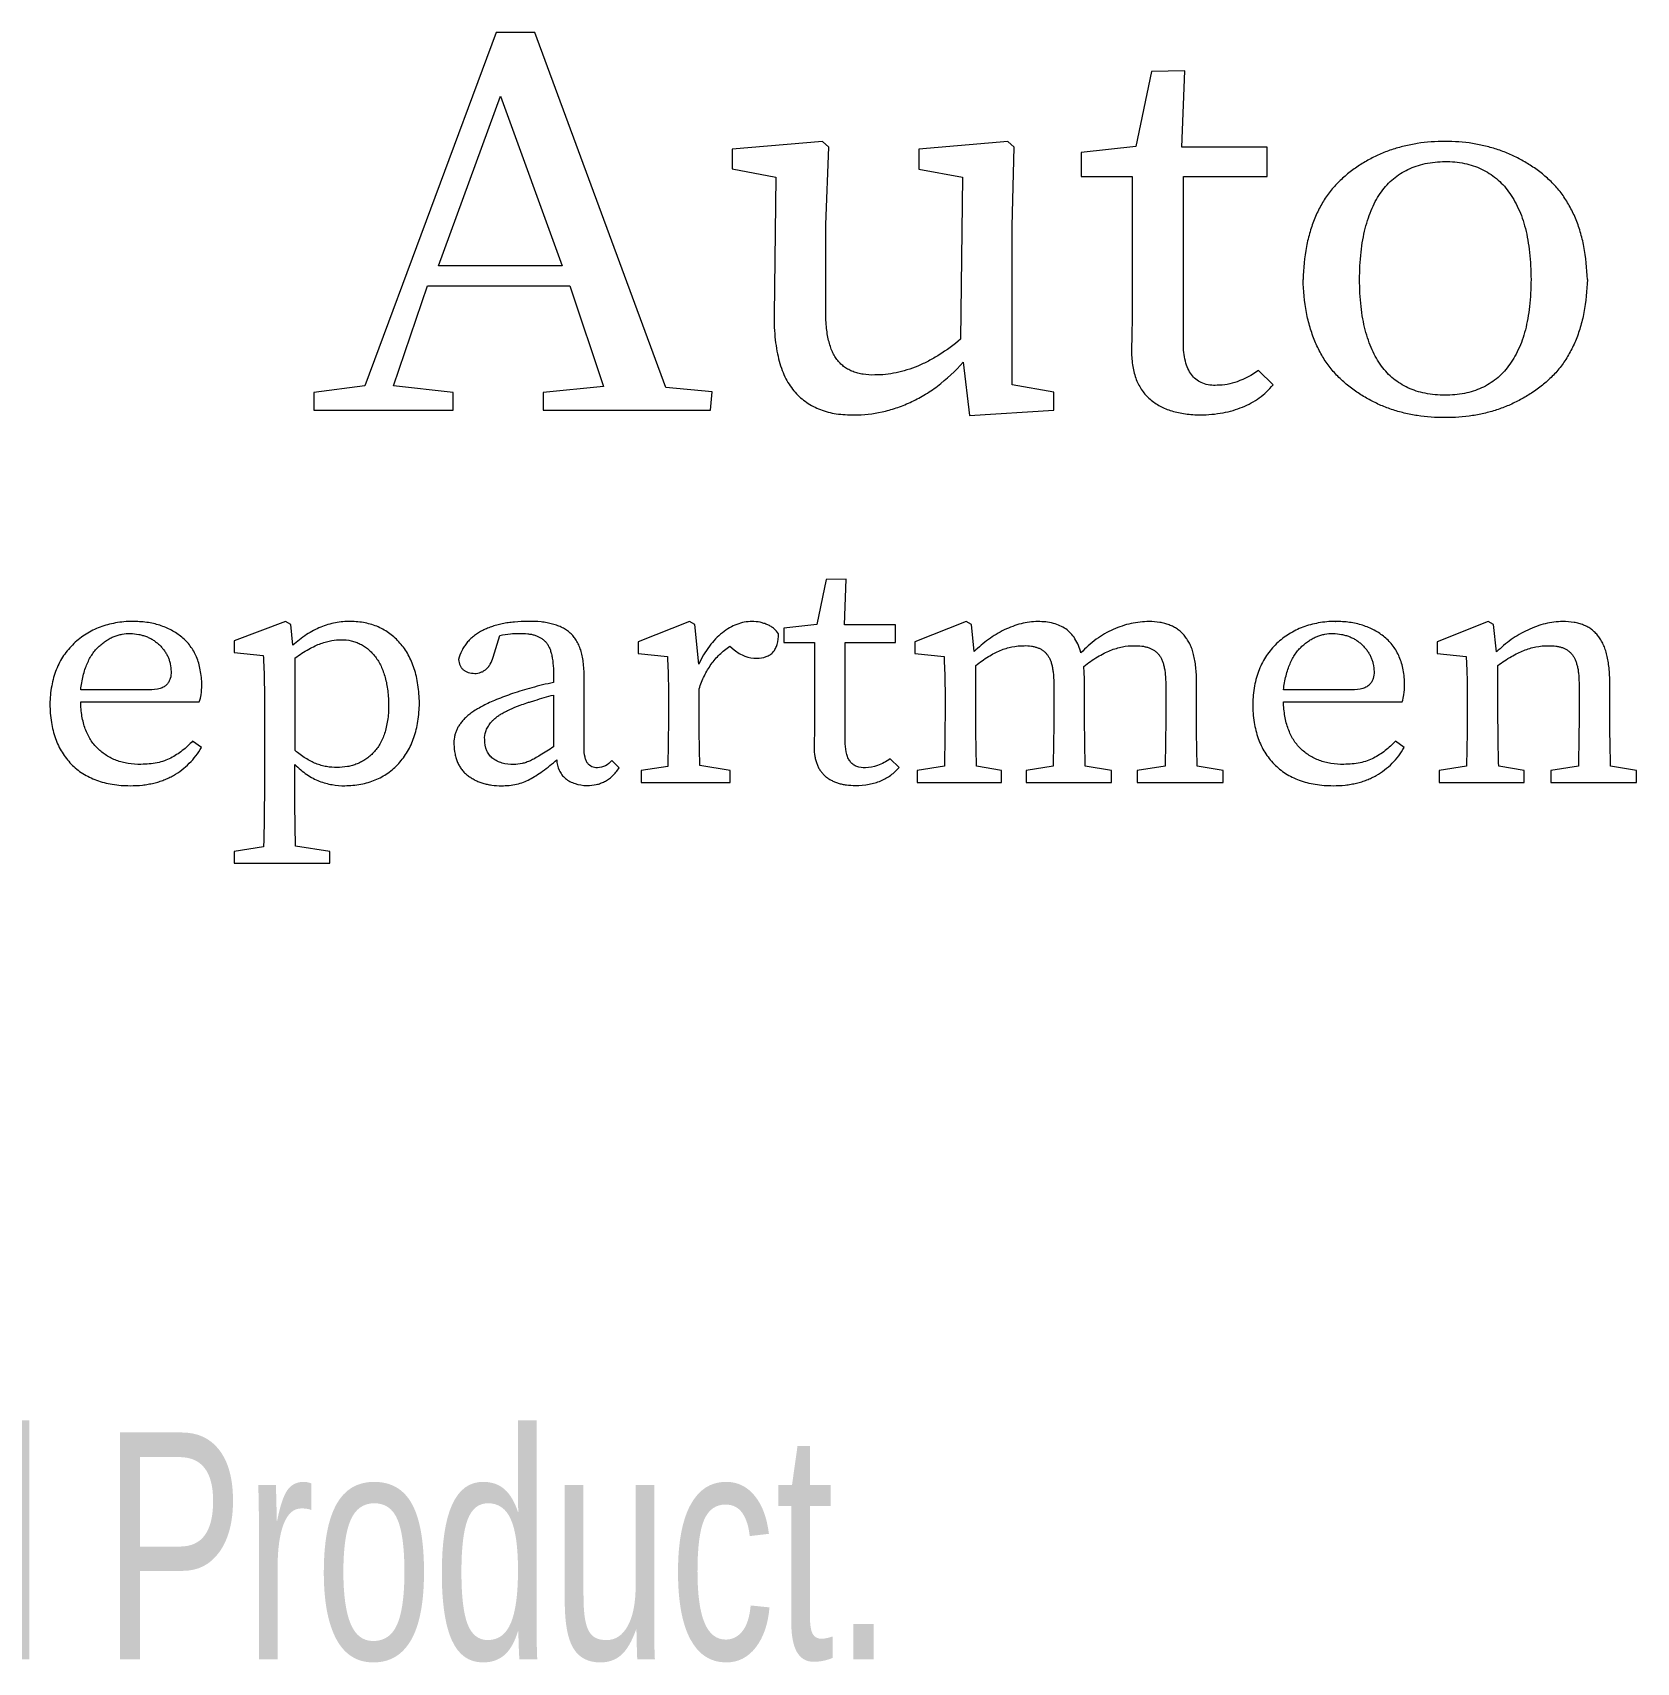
# Model space of a CAD drawing. Header units: inches. Extents: x -4.85 to 4.86, y -2.39 to 1.81.
# Drawn here: x -2.673 to -1.327, y -2.051 to -0.683 of the extents above; entities that cross this region are included whole.
import ezdxf

# ---------------------------------------------------------------- set-up
doc = ezdxf.new("R2010")
doc.units = ezdxf.units.IN
doc.header["$MEASUREMENT"] = 0
doc.styles.add('SLDTEXTSTYLE0', font='TXT', dxfattribs={"width": 0.7})

msp = doc.modelspace()

# ---------------------------------------------------------------- linework, layer by layer
at = {"color": 7, "linetype": 'Continuous', "lineweight": 18}
for p, q in [((-2.2835, -0.6829), (-2.3938, -0.9793)), ((-2.251, -0.6829), (-2.2835, -0.6829)), ((-2.1411, -0.9806), (-2.251, -0.6829)), ((-1.7336, -0.7156), (-1.7467, -0.7785)), ((-1.7055, -0.715), (-1.7336, -0.7156)), ((-1.708, -0.7789), (-1.7055, -0.715)), ((-2.332, -0.8785), (-2.2799, -0.7363)), ((-2.2799, -0.7363), (-2.2283, -0.8785)), ((-2.0096, -0.7742), (-2.0854, -0.7807)), ((-2.0044, -0.7789), (-2.0096, -0.7742)), ((-2.007, -0.8439), (-2.0044, -0.7789)), ((-1.8541, -0.7742), (-1.9288, -0.7808)), ((-1.8489, -0.7789), (-1.8541, -0.7742)), ((-1.8505, -0.8453), (-1.8489, -0.7789)), ((-1.7467, -0.7785), (-1.7926, -0.7836)), ((-1.6366, -0.7789), (-1.708, -0.7789)), ((-1.6366, -0.8037), (-1.6366, -0.7789)), ((-2.0854, -0.7807), (-2.0854, -0.7972)), ((-1.9288, -0.7808), (-1.9288, -0.7975)), ((-1.7926, -0.7836), (-1.7926, -0.8037)), ((-2.0854, -0.7972), (-2.0488, -0.8041)), ((-2.0488, -0.8041), (-2.0503, -0.9197)), ((-1.9288, -0.7975), (-1.8923, -0.8041)), ((-1.8923, -0.8041), (-1.8938, -0.9402)), ((-1.7926, -0.8037), (-1.7497, -0.8037)), ((-1.7497, -0.8037), (-1.7497, -0.9117)), ((-1.7068, -0.9456), (-1.7068, -0.8037)), ((-1.7068, -0.8037), (-1.6366, -0.8037)), ((-2.007, -0.9157), (-2.007, -0.8439)), ((-1.8505, -0.9785), (-1.8505, -0.8453)), ((-2.2283, -0.8785), (-2.332, -0.8785)), ((-2.3698, -0.9793), (-2.3413, -0.8954)), ((-2.3413, -0.8954), (-2.2218, -0.8954)), ((-2.2218, -0.8954), (-2.1934, -0.9798)), ((-1.8915, -0.9596), (-1.8863, -1.0041)), ((-1.6315, -0.9785), (-1.6438, -0.9666)), ((-2.3938, -0.9793), (-2.4367, -0.985)), ((-2.3198, -0.985), (-2.3698, -0.9793)), ((-2.1934, -0.9798), (-2.244, -0.985)), ((-2.1024, -0.9845), (-2.1411, -0.9806)), ((-2.1036, -0.9997), (-2.1024, -0.9845)), ((-1.8154, -0.9847), (-1.8505, -0.9785)), ((-1.8154, -0.9997), (-1.8154, -0.9847)), ((-2.4367, -0.985), (-2.4367, -0.9997)), ((-2.3198, -0.9997), (-2.3198, -0.985)), ((-2.244, -0.985), (-2.244, -0.9997)), ((-2.4367, -0.9997), (-2.3198, -0.9997)), ((-2.244, -0.9997), (-2.1036, -0.9997)), ((-1.8863, -1.0041), (-1.8154, -0.9997)), ((-2.0067, -1.1419), (-2.0145, -1.1796)), ((-1.9898, -1.1415), (-2.0067, -1.1419)), ((-1.9913, -1.1798), (-1.9898, -1.1415)), ((-2.5907, -1.1872), (-2.5907, -1.1871)), ((-2.5888, -1.1771), (-2.5888, -1.177)), ((-2.4605, -1.177), (-2.5035, -1.1934)), ((-2.456, -1.1796), (-2.4605, -1.177)), ((-2.4542, -1.1971), (-2.456, -1.1796)), ((-2.2862, -1.2071), (-2.2804, -1.1888)), ((-2.1214, -1.177), (-2.1644, -1.1942)), ((-2.1168, -1.1796), (-2.1214, -1.177)), ((-2.1135, -1.213), (-2.1168, -1.1796)), ((-2.0145, -1.1796), (-2.0421, -1.1827)), ((-2.0421, -1.1827), (-2.0421, -1.1947)), ((-1.9485, -1.1798), (-1.9913, -1.1798)), ((-1.9485, -1.1947), (-1.9485, -1.1798)), ((-1.8892, -1.1771), (-1.9322, -1.1943)), ((-1.8847, -1.1796), (-1.8892, -1.1771)), ((-1.8823, -1.2024), (-1.8847, -1.1796)), ((-1.7355, -1.1772), (-1.7355, -1.1771)), ((-1.5812, -1.1872), (-1.5811, -1.1871)), ((-1.5793, -1.1771), (-1.5792, -1.177)), ((-1.451, -1.1771), (-1.4939, -1.1943)), ((-1.4464, -1.1796), (-1.451, -1.1771)), ((-1.444, -1.2027), (-1.4464, -1.1796)), ((-1.3883, -1.1772), (-1.3883, -1.1771)), ((-2.5035, -1.1934), (-2.5035, -1.2032)), ((-2.5035, -1.2032), (-2.479, -1.2056)), ((-2.1644, -1.1942), (-2.1644, -1.204)), ((-2.0875, -1.1979), (-2.0838, -1.2009)), ((-2.0421, -1.1947), (-2.0164, -1.1947)), ((-2.0164, -1.1947), (-2.0164, -1.2595)), ((-1.9906, -1.2799), (-1.9906, -1.1947)), ((-1.9906, -1.1947), (-1.9485, -1.1947)), ((-1.9322, -1.1943), (-1.9322, -1.204)), ((-1.4939, -1.1943), (-1.4939, -1.204)), ((-2.4523, -1.2855), (-2.4523, -1.2076)), ((-2.1644, -1.204), (-2.1399, -1.2066)), ((-1.9322, -1.204), (-1.9077, -1.2065)), ((-1.881, -1.2543), (-1.881, -1.214)), ((-1.4939, -1.204), (-1.4695, -1.2065)), ((-1.4428, -1.2543), (-1.4428, -1.214)), ((-2.2355, -1.2212), (-2.2355, -1.2283)), ((-2.2098, -1.2833), (-2.2097, -1.2232)), ((-1.8155, -1.2308), (-1.8155, -1.2542)), ((-1.7898, -1.2543), (-1.7897, -1.2286)), ((-1.7216, -1.2302), (-1.7216, -1.2542)), ((-1.6959, -1.2543), (-1.6958, -1.2258)), ((-1.3747, -1.2308), (-1.3746, -1.2542)), ((-1.3489, -1.2543), (-1.3489, -1.2286)), ((-2.5749, -1.2344), (-2.6323, -1.2344)), ((-2.6323, -1.2446), (-2.5328, -1.2445)), ((-2.4781, -1.2403), (-2.4781, -1.3193)), ((-2.2355, -1.2388), (-2.2355, -1.2823)), ((-2.139, -1.2411), (-2.139, -1.2543)), ((-2.1132, -1.254), (-2.1132, -1.2336)), ((-1.9068, -1.241), (-1.9068, -1.2542)), ((-1.5654, -1.2344), (-1.6228, -1.2344)), ((-1.6228, -1.2446), (-1.5232, -1.2445)), ((-1.4686, -1.241), (-1.4685, -1.2542)), ((-2.3738, -1.2478), (-2.3738, -1.2478)), ((-2.531, -1.2828), (-2.5384, -1.2775)), ((-2.2932, -1.2761), (-2.2932, -1.2761)), ((-1.5214, -1.2828), (-1.5288, -1.2775)), ((-2.4525, -1.319), (-2.4525, -1.2971)), ((-2.1803, -1.2999), (-2.1865, -1.2937)), ((-2.1396, -1.2987), (-2.1619, -1.3022)), ((-2.0872, -1.3022), (-2.1126, -1.2981)), ((-1.9454, -1.2996), (-1.9528, -1.2925)), ((-1.9074, -1.2984), (-1.9303, -1.3022)), ((-1.8594, -1.3022), (-1.8804, -1.2984)), ((-1.8161, -1.2984), (-1.8387, -1.3022)), ((-1.767, -1.3022), (-1.7891, -1.2984)), ((-1.7222, -1.2984), (-1.7456, -1.3022)), ((-1.6735, -1.3022), (-1.6952, -1.2984)), ((-1.4692, -1.2984), (-1.4921, -1.3022)), ((-1.4207, -1.3022), (-1.4421, -1.2984)), ((-1.3753, -1.2984), (-1.3983, -1.3022)), ((-1.3266, -1.3022), (-1.3482, -1.2984)), ((-2.1619, -1.3022), (-2.1619, -1.3123)), ((-2.1619, -1.3123), (-2.0872, -1.3123)), ((-2.0872, -1.3123), (-2.0872, -1.3022)), ((-1.9303, -1.3022), (-1.9303, -1.3123)), ((-1.9303, -1.3123), (-1.8594, -1.3123)), ((-1.8594, -1.3123), (-1.8594, -1.3022)), ((-1.8387, -1.3022), (-1.8387, -1.3123)), ((-1.8387, -1.3123), (-1.767, -1.3123)), ((-1.767, -1.3123), (-1.767, -1.3022)), ((-1.7456, -1.3022), (-1.7456, -1.3123)), ((-1.7456, -1.3123), (-1.6735, -1.3123)), ((-1.6735, -1.3123), (-1.6735, -1.3022)), ((-1.4921, -1.3022), (-1.4921, -1.3123)), ((-1.4921, -1.3123), (-1.4207, -1.3123)), ((-1.4207, -1.3123), (-1.4207, -1.3022)), ((-1.3983, -1.3022), (-1.3983, -1.3123)), ((-1.3983, -1.3123), (-1.3266, -1.3123)), ((-1.3266, -1.3123), (-1.3266, -1.3022)), ((-2.2073, -1.3147), (-2.2073, -1.3147)), ((-2.4788, -1.3661), (-2.5035, -1.3702)), ((-2.4231, -1.3702), (-2.4519, -1.3658)), ((-2.5035, -1.3702), (-2.5035, -1.38)), ((-2.5035, -1.38), (-2.4231, -1.38)), ((-2.4231, -1.38), (-2.4231, -1.3702))]:
    msp.add_line(p, q, dxfattribs=at)
for points, knots in [([(-1.4872, -0.7743), (-1.495, -0.7742), (-1.5065, -0.775), (-1.5214, -0.778), (-1.5321, -0.781), (-1.5423, -0.785), (-1.552, -0.7899), (-1.5614, -0.7956), (-1.5702, -0.8023), (-1.5783, -0.8098), (-1.5856, -0.8184), (-1.5916, -0.828), (-1.5967, -0.8386), (-1.6007, -0.8501), (-1.6049, -0.8673), (-1.606, -0.8809), (-1.6063, -0.8901)], [0, 0, 0, 0, 0.124466, 0.184358, 0.243245, 0.301236, 0.359304, 0.417589, 0.476635, 0.53617, 0.595378, 0.655853, 0.717822, 0.782865, 0.850776, 1, 1, 1, 1]), ([(-1.3677, -0.8901), (-1.3681, -0.8809), (-1.3692, -0.8672), (-1.3735, -0.8501), (-1.3774, -0.8386), (-1.3827, -0.8281), (-1.3887, -0.8184), (-1.3961, -0.8098), (-1.4043, -0.8022), (-1.4132, -0.7956), (-1.4226, -0.7899), (-1.4324, -0.785), (-1.4426, -0.781), (-1.4532, -0.778), (-1.468, -0.775), (-1.4795, -0.7742), (-1.4872, -0.7743)], [0, 0, 0, 0, 0.149148, 0.217087, 0.281955, 0.344187, 0.404805, 0.464197, 0.523946, 0.583522, 0.641757, 0.700099, 0.758041, 0.816877, 0.876362, 1, 1, 1, 1]), ([(-1.559, -0.8901), (-1.5588, -0.8825), (-1.5584, -0.8713), (-1.5563, -0.857), (-1.5543, -0.8474), (-1.5517, -0.8385), (-1.5486, -0.8304), (-1.545, -0.823), (-1.5407, -0.8164), (-1.536, -0.8105), (-1.5306, -0.8054), (-1.5247, -0.8011), (-1.5183, -0.7975), (-1.5113, -0.7947), (-1.501, -0.7919), (-1.4928, -0.7911), (-1.4872, -0.7911)], [0, 0, 0, 0, 0.166045, 0.241841, 0.31253, 0.378944, 0.441504, 0.500714, 0.557164, 0.611539, 0.664261, 0.716536, 0.769213, 0.823119, 0.879028, 1, 1, 1, 1]), ([(-1.4872, -0.7911), (-1.4817, -0.7911), (-1.4737, -0.7918), (-1.4635, -0.7945), (-1.4565, -0.7972), (-1.45, -0.8009), (-1.444, -0.8053), (-1.4385, -0.8104), (-1.4337, -0.8164), (-1.4293, -0.8231), (-1.4255, -0.8305), (-1.4222, -0.8386), (-1.4196, -0.8475), (-1.4176, -0.8572), (-1.4155, -0.8714), (-1.4151, -0.8825), (-1.415, -0.8901)], [0, 0, 0, 0, 0.118697, 0.173901, 0.227524, 0.280766, 0.333627, 0.387297, 0.442568, 0.499854, 0.559831, 0.622633, 0.68906, 0.760093, 0.835262, 1, 1, 1, 1]), ([(-1.4872, -1.006), (-1.495, -1.0061), (-1.5065, -1.0053), (-1.5214, -1.0023), (-1.5321, -0.9993), (-1.5423, -0.9953), (-1.552, -0.9904), (-1.5614, -0.9847), (-1.5702, -0.978), (-1.5783, -0.9705), (-1.5856, -0.9619), (-1.5916, -0.9523), (-1.5967, -0.9417), (-1.6007, -0.9302), (-1.6049, -0.913), (-1.606, -0.8994), (-1.6063, -0.8901)], [0, 0, 0, 0, 0.124466, 0.184358, 0.243245, 0.301236, 0.359304, 0.417589, 0.476635, 0.53617, 0.595378, 0.655853, 0.717822, 0.782865, 0.850776, 1, 1, 1, 1]), ([(-1.4872, -0.9872), (-1.4928, -0.9873), (-1.501, -0.9864), (-1.5113, -0.9839), (-1.5183, -0.9811), (-1.5247, -0.9776), (-1.5306, -0.9735), (-1.5359, -0.9685), (-1.5407, -0.9627), (-1.5449, -0.9562), (-1.5486, -0.949), (-1.5517, -0.941), (-1.5543, -0.9323), (-1.5563, -0.9228), (-1.5584, -0.9087), (-1.5588, -0.8977), (-1.559, -0.8901)], [0, 0, 0, 0, 0.122207, 0.178473, 0.232783, 0.285796, 0.338061, 0.391018, 0.44522, 0.501454, 0.559982, 0.622301, 0.688488, 0.758978, 0.834619, 1, 1, 1, 1]), ([(-1.3677, -0.8901), (-1.3681, -0.8994), (-1.3692, -0.913), (-1.3735, -0.9302), (-1.3774, -0.9417), (-1.3827, -0.9522), (-1.3887, -0.9619), (-1.3961, -0.9705), (-1.4043, -0.9781), (-1.4132, -0.9847), (-1.4226, -0.9904), (-1.4324, -0.9953), (-1.4426, -0.9993), (-1.4532, -1.0023), (-1.468, -1.0053), (-1.4795, -1.0061), (-1.4872, -1.006)], [0, 0, 0, 0, 0.149148, 0.217087, 0.281955, 0.344187, 0.404805, 0.464197, 0.523946, 0.583522, 0.641757, 0.700099, 0.758041, 0.816877, 0.876362, 1, 1, 1, 1]), ([(-1.415, -0.8901), (-1.4151, -0.8977), (-1.4155, -0.9087), (-1.4176, -0.9227), (-1.4196, -0.9322), (-1.4222, -0.9409), (-1.4255, -0.9489), (-1.4293, -0.9562), (-1.4337, -0.9627), (-1.4385, -0.9685), (-1.444, -0.9735), (-1.45, -0.9778), (-1.4565, -0.9813), (-1.4635, -0.9839), (-1.4737, -0.9865), (-1.4817, -0.9872), (-1.4872, -0.9872)], [0, 0, 0, 0, 0.164616, 0.2396508, 0.3100311, 0.3762584, 0.4388498, 0.4986225, 0.555316, 0.6104499, 0.6640518, 0.7169267, 0.7702927, 0.8243407, 0.8800403, 0.9999826, 0.9999826, 0.9999826, 0.9999826]), ([(-1.9658, -0.9702), (-1.9691, -0.9704), (-1.9739, -0.97), (-1.9799, -0.9689), (-1.984, -0.9675), (-1.9877, -0.9658), (-1.9912, -0.9637), (-1.9942, -0.9611), (-1.997, -0.9581), (-1.9994, -0.9546), (-2.0015, -0.9507), (-2.0032, -0.9461), (-2.0046, -0.9411), (-2.0058, -0.9355), (-2.0067, -0.927), (-2.0071, -0.9203), (-2.007, -0.9157)], [0, 0, 0, 0, 0.124329, 0.180534, 0.234965, 0.286178, 0.336809, 0.387499, 0.438042, 0.490568, 0.547168, 0.607908, 0.674937, 0.746167, 0.8242, 1, 1, 1, 1]), ([(-1.7497, -0.9117), (-1.7498, -0.9157), (-1.7498, -0.9214), (-1.7499, -0.9287), (-1.75, -0.9377), (-1.7503, -0.9449), (-1.7503, -0.9506)], [0, 0, 0, 0, 0.308656, 0.443077, 0.56179, 1, 1, 1, 1]), ([(-2.0503, -0.9197), (-2.0504, -0.9267), (-2.0499, -0.937), (-2.0481, -0.95), (-2.0461, -0.9585), (-2.0437, -0.9663), (-2.0406, -0.9733), (-2.037, -0.9794), (-2.0328, -0.9848), (-2.0282, -0.9894), (-2.023, -0.9933), (-2.0174, -0.9967), (-2.0114, -0.9993), (-2.005, -1.0015), (-1.9955, -1.0034), (-1.9882, -1.0037), (-1.9832, -1.0037)], [0, 0, 0, 0, 0.171603, 0.248244, 0.318772, 0.38448, 0.445755, 0.502689, 0.557113, 0.609581, 0.661692, 0.714195, 0.767099, 0.821501, 0.878201, 1, 1, 1, 1]), ([(-1.8938, -0.9402), (-1.8995, -0.945), (-1.9083, -0.9514), (-1.9206, -0.9586), (-1.9296, -0.9628), (-1.9387, -0.9661), (-1.9506, -0.9693), (-1.9598, -0.9703), (-1.9658, -0.9702)], [0, 0, 0, 0, 0.280361, 0.410251, 0.535387, 0.655164, 0.772444, 1, 1, 1, 1]), ([(-1.7503, -0.9506), (-1.7503, -0.9548), (-1.7497, -0.9609), (-1.7481, -0.9688), (-1.7464, -0.974), (-1.7442, -0.9789), (-1.7415, -0.9833), (-1.7384, -0.9872), (-1.7348, -0.9907), (-1.7307, -0.9938), (-1.7264, -0.9964), (-1.7216, -0.9987), (-1.7164, -1.0005), (-1.7109, -1.0019), (-1.7029, -1.0033), (-1.6967, -1.0037), (-1.6924, -1.0037)], [0, 0, 0, 0, 0.14105, 0.205493, 0.266922, 0.326014, 0.382883, 0.439053, 0.494864, 0.551168, 0.608036, 0.666758, 0.727242, 0.790736, 0.856976, 1, 1, 1, 1]), ([(-1.6785, -0.9789), (-1.6825, -0.9791), (-1.6885, -0.9784), (-1.6954, -0.9749), (-1.6994, -0.9711), (-1.7026, -0.9662), (-1.7058, -0.9577), (-1.7066, -0.9506), (-1.7068, -0.9456)], [0, 0, 0, 0, 0.244433, 0.352103, 0.459868, 0.572638, 0.698394, 1, 1, 1, 1]), ([(-1.9832, -1.0037), (-1.9752, -1.0038), (-1.9633, -1.0024), (-1.9477, -0.9981), (-1.9359, -0.9934), (-1.9243, -0.9873), (-1.9087, -0.9768), (-1.8982, -0.9668), (-1.8915, -0.9596)], [0, 0, 0, 0, 0.226, 0.342395, 0.462906, 0.588184, 0.718008, 1, 1, 1, 1]), ([(-1.6438, -0.9666), (-1.6494, -0.9703), (-1.6604, -0.9764), (-1.6727, -0.979), (-1.6785, -0.9789)], [0, 0, 0, 0, 0.542543, 1, 1, 1, 1]), ([(-1.6924, -1.0037), (-1.6861, -1.0037), (-1.6768, -1.0028), (-1.6651, -1.0001), (-1.6571, -0.9973), (-1.6498, -0.9938), (-1.6407, -0.9881), (-1.6349, -0.9826), (-1.6315, -0.9785)], [0, 0, 0, 0, 0.278933, 0.406992, 0.530715, 0.649439, 0.766546, 1, 1, 1, 1]), ([(-2.5888, -1.177), (-2.5936, -1.1771), (-2.6006, -1.1777), (-2.6097, -1.1797), (-2.616, -1.1817), (-2.6221, -1.1844), (-2.6277, -1.1876), (-2.6331, -1.1913), (-2.6381, -1.1956), (-2.6427, -1.2004), (-2.6467, -1.2057), (-2.6501, -1.2114), (-2.6529, -1.2176), (-2.6551, -1.2242), (-2.6573, -1.2338), (-2.6581, -1.2414), (-2.6581, -1.2465)], [0, 0, 0, 0, 0.130565, 0.192022, 0.252335, 0.311858, 0.370885, 0.429954, 0.490085, 0.550334, 0.610105, 0.670059, 0.731204, 0.794561, 0.859957, 1, 1, 1, 1]), ([(-2.6323, -1.2344), (-2.6318, -1.2304), (-2.6308, -1.2247), (-2.6288, -1.2174), (-2.6269, -1.2126), (-2.6249, -1.2083), (-2.6225, -1.2044), (-2.6199, -1.2009), (-2.6169, -1.1979), (-2.6138, -1.1954), (-2.6107, -1.1931), (-2.6075, -1.1912), (-2.6042, -1.1896), (-2.6009, -1.1885), (-2.5965, -1.1874), (-2.593, -1.1872), (-2.5907, -1.1872)], [0, 0, 0, 0, 0.173193, 0.251437, 0.325598, 0.394422, 0.459785, 0.522621, 0.582832, 0.640802, 0.696369, 0.749545, 0.801554, 0.851327, 0.900892, 1, 1, 1, 1]), ([(-2.5907, -1.1871), (-2.5883, -1.1873), (-2.5848, -1.1875), (-2.5803, -1.1887), (-2.5771, -1.1897), (-2.5741, -1.1911), (-2.5713, -1.1926), (-2.5687, -1.1946), (-2.5662, -1.1967), (-2.564, -1.1991), (-2.562, -1.2016), (-2.5603, -1.2042), (-2.5589, -1.2069), (-2.5579, -1.2098), (-2.5567, -1.2138), (-2.5565, -1.2169), (-2.5564, -1.219)], [0, 0, 0, 0, 0.137941, 0.204171, 0.267944, 0.330807, 0.393, 0.455307, 0.518716, 0.581437, 0.642345, 0.701987, 0.760244, 0.818838, 0.878231, 1, 1, 1, 1]), ([(-2.5306, -1.2303), (-2.5307, -1.2261), (-2.5313, -1.2199), (-2.5331, -1.2121), (-2.535, -1.2069), (-2.5373, -1.2021), (-2.5402, -1.1977), (-2.5435, -1.1937), (-2.5474, -1.1902), (-2.5516, -1.1871), (-2.5561, -1.1844), (-2.5609, -1.1821), (-2.5659, -1.1802), (-2.5713, -1.1788), (-2.5789, -1.1774), (-2.5848, -1.1771), (-2.5888, -1.1771)], [0, 0, 0, 0, 0.14159, 0.206425, 0.268575, 0.328454, 0.386879, 0.444623, 0.502839, 0.561328, 0.619944, 0.679214, 0.739219, 0.801177, 0.86481, 1, 1, 1, 1]), ([(-2.4057, -1.1771), (-2.41, -1.1769), (-2.4164, -1.1776), (-2.4248, -1.1796), (-2.4309, -1.1818), (-2.4369, -1.1846), (-2.445, -1.1894), (-2.4506, -1.1938), (-2.4542, -1.1971)], [0, 0, 0, 0, 0.239377, 0.358024, 0.478935, 0.602782, 0.729603, 1, 1, 1, 1]), ([(-2.348, -1.2456), (-2.3481, -1.2404), (-2.3486, -1.233), (-2.3504, -1.2233), (-2.3522, -1.2168), (-2.3545, -1.2107), (-2.3572, -1.205), (-2.3604, -1.1998), (-2.3642, -1.1951), (-2.3683, -1.191), (-2.3727, -1.1873), (-2.3774, -1.1842), (-2.3825, -1.1816), (-2.3879, -1.1796), (-2.3956, -1.1777), (-2.4016, -1.1771), (-2.4057, -1.1771)], [0, 0, 0, 0, 0.152677, 0.223074, 0.290612, 0.354644, 0.416719, 0.477242, 0.536583, 0.594957, 0.651587, 0.707366, 0.763647, 0.820243, 0.877853, 1, 1, 1, 1]), ([(-2.2571, -1.1771), (-2.2608, -1.1771), (-2.2663, -1.1773), (-2.2734, -1.1781), (-2.2784, -1.1789), (-2.2831, -1.1801), (-2.2876, -1.1815), (-2.2918, -1.1831), (-2.2957, -1.185), (-2.2993, -1.1871), (-2.3026, -1.1895), (-2.3056, -1.1921), (-2.3082, -1.195), (-2.3105, -1.1982), (-2.3131, -1.2028), (-2.3145, -1.2065), (-2.3152, -1.2091)], [0, 0, 0, 0, 0.156411, 0.229623, 0.299388, 0.366625, 0.431488, 0.494257, 0.55473, 0.613286, 0.670213, 0.724938, 0.779239, 0.833326, 0.887511, 1, 1, 1, 1]), ([(-2.2804, -1.1888), (-2.2775, -1.1883), (-2.2721, -1.1873), (-2.2666, -1.1871), (-2.2641, -1.1872)], [0, 0, 0, 0, 0.542442, 1, 1, 1, 1]), ([(-2.2641, -1.1872), (-2.2617, -1.1871), (-2.2584, -1.1872), (-2.254, -1.1878), (-2.2512, -1.1886), (-2.2486, -1.1895), (-2.2462, -1.1907), (-2.2441, -1.1922), (-2.2422, -1.1939), (-2.2406, -1.196), (-2.2392, -1.1984), (-2.238, -1.2012), (-2.2371, -1.2045), (-2.2364, -1.2081), (-2.2356, -1.2137), (-2.2355, -1.2182), (-2.2355, -1.2212)], [0, 0, 0, 0, 0.133605, 0.193644, 0.250044, 0.303381, 0.353285, 0.402638, 0.450141, 0.49901, 0.552824, 0.611229, 0.674685, 0.745541, 0.823456, 1, 1, 1, 1]), ([(-2.2097, -1.2232), (-2.2098, -1.2192), (-2.21, -1.2133), (-2.2113, -1.2059), (-2.2125, -1.2011), (-2.2142, -1.1968), (-2.2162, -1.1929), (-2.2186, -1.1896), (-2.2214, -1.1867), (-2.2245, -1.1843), (-2.228, -1.1822), (-2.232, -1.1806), (-2.2363, -1.1792), (-2.2409, -1.1781), (-2.2479, -1.1772), (-2.2533, -1.1769), (-2.2571, -1.1771)], [0, 0, 0, 0, 0.156776, 0.226424, 0.290872, 0.350909, 0.406438, 0.459374, 0.510179, 0.560681, 0.613498, 0.668851, 0.72665, 0.788416, 0.854532, 1, 1, 1, 1]), ([(-2.0689, -1.1771), (-2.0732, -1.1771), (-2.0798, -1.1784), (-2.0879, -1.1824), (-2.0939, -1.1865), (-2.0996, -1.1917), (-2.1068, -1.2002), (-2.1111, -1.2077), (-2.1135, -1.213)], [0, 0, 0, 0, 0.213705, 0.326515, 0.447683, 0.575506, 0.708854, 1, 1, 1, 1]), ([(-2.0466, -1.1874), (-2.0476, -1.1858), (-2.0496, -1.1837), (-2.0528, -1.1813), (-2.0557, -1.1798), (-2.0588, -1.1786), (-2.0632, -1.1774), (-2.0666, -1.1771), (-2.0689, -1.1771)], [0, 0, 0, 0, 0.221959, 0.340492, 0.466629, 0.598279, 0.728923, 1, 1, 1, 1]), ([(-2.0649, -1.208), (-2.0622, -1.208), (-2.0582, -1.2074), (-2.0536, -1.2051), (-2.051, -1.2028), (-2.049, -1.1998), (-2.047, -1.1947), (-2.0467, -1.1904), (-2.0466, -1.1874)], [0, 0, 0, 0, 0.261659, 0.374162, 0.483453, 0.59424, 0.714626, 1, 1, 1, 1]), ([(-1.8289, -1.1772), (-1.8337, -1.1772), (-1.8409, -1.1782), (-1.8502, -1.1811), (-1.8572, -1.1841), (-1.864, -1.1878), (-1.8726, -1.1936), (-1.8786, -1.1986), (-1.8823, -1.2024)], [0, 0, 0, 0, 0.235757, 0.357352, 0.483645, 0.612514, 0.740469, 1, 1, 1, 1]), ([(-1.7928, -1.2035), (-1.7939, -1.1993), (-1.7962, -1.1934), (-1.8011, -1.187), (-1.8054, -1.1832), (-1.8104, -1.1805), (-1.8181, -1.1777), (-1.8246, -1.1772), (-1.8289, -1.1772)], [0, 0, 0, 0, 0.265183, 0.383, 0.495944, 0.610298, 0.729842, 1, 1, 1, 1]), ([(-1.7355, -1.1771), (-1.7406, -1.1772), (-1.7483, -1.178), (-1.7583, -1.1808), (-1.7657, -1.1836), (-1.773, -1.1874), (-1.7825, -1.1935), (-1.7889, -1.1993), (-1.7928, -1.2035)], [0, 0, 0, 0, 0.236183, 0.356055, 0.478477, 0.603983, 0.731973, 1, 1, 1, 1]), ([(-1.6958, -1.2258), (-1.6958, -1.2219), (-1.6962, -1.2161), (-1.6973, -1.2087), (-1.6984, -1.2038), (-1.6998, -1.1994), (-1.7016, -1.1954), (-1.7037, -1.1918), (-1.7061, -1.1886), (-1.7088, -1.1858), (-1.7118, -1.1835), (-1.7151, -1.1815), (-1.7187, -1.1799), (-1.7225, -1.1786), (-1.7281, -1.1775), (-1.7325, -1.1771), (-1.7355, -1.1772)], [0, 0, 0, 0, 0.165769, 0.240353, 0.310101, 0.375194, 0.43611, 0.493295, 0.548303, 0.601633, 0.654503, 0.707701, 0.761248, 0.816837, 0.874779, 1, 1, 1, 1]), ([(-1.5792, -1.177), (-1.584, -1.1771), (-1.5911, -1.1777), (-1.6001, -1.1797), (-1.6065, -1.1817), (-1.6125, -1.1844), (-1.6182, -1.1876), (-1.6236, -1.1913), (-1.6286, -1.1956), (-1.6331, -1.2004), (-1.6371, -1.2057), (-1.6405, -1.2114), (-1.6433, -1.2176), (-1.6456, -1.2242), (-1.6478, -1.2338), (-1.6485, -1.2414), (-1.6486, -1.2465)], [0, 0, 0, 0, 0.130565, 0.192022, 0.252335, 0.311858, 0.370885, 0.429954, 0.490085, 0.550334, 0.610105, 0.670059, 0.731204, 0.794561, 0.859957, 1, 1, 1, 1]), ([(-1.6228, -1.2344), (-1.6223, -1.2304), (-1.6213, -1.2247), (-1.6192, -1.2174), (-1.6174, -1.2126), (-1.6154, -1.2083), (-1.613, -1.2044), (-1.6103, -1.2009), (-1.6074, -1.1979), (-1.6043, -1.1954), (-1.6011, -1.1931), (-1.5979, -1.1912), (-1.5947, -1.1896), (-1.5914, -1.1885), (-1.5869, -1.1874), (-1.5834, -1.1872), (-1.5812, -1.1872)], [0, 0, 0, 0, 0.173193, 0.251437, 0.325598, 0.394422, 0.459785, 0.522621, 0.582832, 0.640802, 0.696369, 0.749545, 0.801554, 0.851327, 0.900892, 1, 1, 1, 1]), ([(-1.5811, -1.1871), (-1.5788, -1.1873), (-1.5752, -1.1875), (-1.5707, -1.1887), (-1.5675, -1.1897), (-1.5646, -1.1911), (-1.5617, -1.1926), (-1.5591, -1.1946), (-1.5566, -1.1967), (-1.5544, -1.1991), (-1.5524, -1.2016), (-1.5508, -1.2042), (-1.5493, -1.2069), (-1.5483, -1.2098), (-1.5472, -1.2138), (-1.5469, -1.2169), (-1.5468, -1.219)], [0, 0, 0, 0, 0.137941, 0.204171, 0.267944, 0.330807, 0.393, 0.455307, 0.518716, 0.581437, 0.642345, 0.701987, 0.760244, 0.818838, 0.878231, 1, 1, 1, 1]), ([(-1.5211, -1.2303), (-1.5211, -1.2261), (-1.5218, -1.2199), (-1.5235, -1.2121), (-1.5255, -1.2069), (-1.5277, -1.2021), (-1.5307, -1.1977), (-1.534, -1.1937), (-1.5378, -1.1902), (-1.542, -1.1871), (-1.5465, -1.1844), (-1.5513, -1.1821), (-1.5564, -1.1802), (-1.5617, -1.1788), (-1.5693, -1.1774), (-1.5753, -1.1771), (-1.5793, -1.1771)], [0, 0, 0, 0, 0.14159, 0.206425, 0.268575, 0.328454, 0.386879, 0.444623, 0.502839, 0.561328, 0.619944, 0.679214, 0.739219, 0.801177, 0.86481, 1, 1, 1, 1]), ([(-1.3883, -1.1771), (-1.3933, -1.1772), (-1.4008, -1.1782), (-1.4105, -1.1811), (-1.4178, -1.1842), (-1.4249, -1.1879), (-1.434, -1.1937), (-1.4401, -1.1989), (-1.444, -1.2027)], [0, 0, 0, 0, 0.236923, 0.359065, 0.485805, 0.614306, 0.742318, 1, 1, 1, 1]), ([(-1.3489, -1.2286), (-1.3489, -1.2244), (-1.3492, -1.2183), (-1.3502, -1.2106), (-1.3512, -1.2054), (-1.3526, -1.2007), (-1.3542, -1.1964), (-1.3562, -1.1926), (-1.3585, -1.1893), (-1.3612, -1.1864), (-1.3641, -1.1838), (-1.3674, -1.1817), (-1.371, -1.18), (-1.3748, -1.1787), (-1.3806, -1.1775), (-1.3852, -1.1772), (-1.3883, -1.1772)], [0, 0, 0, 0, 0.169081, 0.244739, 0.315182, 0.380844, 0.442053, 0.49961, 0.553528, 0.605866, 0.657119, 0.709066, 0.761962, 0.817027, 0.874161, 1, 1, 1, 1]), ([(-2.4523, -1.2076), (-2.4486, -1.205), (-2.4431, -1.2015), (-2.4358, -1.1976), (-2.4308, -1.1956), (-2.4261, -1.1941), (-2.4205, -1.1928), (-2.4164, -1.1923), (-2.4137, -1.1924)], [0, 0, 0, 0, 0.322375, 0.462367, 0.588853, 0.70435, 0.811449, 1, 1, 1, 1]), ([(-2.4137, -1.1924), (-2.4108, -1.1924), (-2.4066, -1.1928), (-2.4013, -1.1944), (-2.3976, -1.196), (-2.394, -1.198), (-2.3908, -1.2005), (-2.3877, -1.2034), (-2.3849, -1.2068), (-2.3823, -1.2105), (-2.3801, -1.2147), (-2.3782, -1.2193), (-2.3766, -1.2242), (-2.3754, -1.2296), (-2.3742, -1.2375), (-2.3738, -1.2436), (-2.3738, -1.2478)], [0, 0, 0, 0, 0.111529, 0.164742, 0.217425, 0.269634, 0.323168, 0.378125, 0.435152, 0.494486, 0.556152, 0.620581, 0.688231, 0.759226, 0.835164, 1, 1, 1, 1]), ([(-2.1132, -1.2336), (-2.112, -1.2299), (-2.1099, -1.2244), (-2.1062, -1.2177), (-2.1031, -1.213), (-2.0998, -1.2087), (-2.0948, -1.2034), (-2.0905, -1.1999), (-2.0875, -1.1979)], [0, 0, 0, 0, 0.263537, 0.390067, 0.514117, 0.635945, 0.756853, 1, 1, 1, 1]), ([(-2.0838, -1.2009), (-2.0811, -1.2032), (-2.0751, -1.2067), (-2.0683, -1.208), (-2.0649, -1.208)], [0, 0, 0, 0, 0.507925, 1, 1, 1, 1]), ([(-1.881, -1.214), (-1.8776, -1.2113), (-1.8725, -1.2077), (-1.8655, -1.2037), (-1.8606, -1.2013), (-1.8556, -1.1996), (-1.849, -1.1979), (-1.8439, -1.1974), (-1.8405, -1.1974)], [0, 0, 0, 0, 0.291019, 0.421039, 0.541955, 0.65749, 0.77132, 1, 1, 1, 1]), ([(-1.8405, -1.1974), (-1.8384, -1.1973), (-1.8354, -1.1976), (-1.8316, -1.1983), (-1.8291, -1.1991), (-1.8267, -1.2001), (-1.8246, -1.2014), (-1.8228, -1.2029), (-1.8212, -1.2047), (-1.8198, -1.2068), (-1.8186, -1.2092), (-1.8176, -1.212), (-1.8168, -1.2151), (-1.8162, -1.2185), (-1.8156, -1.2238), (-1.8155, -1.2279), (-1.8155, -1.2308)], [0, 0, 0, 0, 0.128889, 0.18622, 0.240943, 0.292458, 0.342592, 0.391428, 0.440193, 0.490984, 0.546208, 0.607066, 0.672269, 0.744773, 0.822604, 1, 1, 1, 1]), ([(-1.7904, -1.2148), (-1.7867, -1.2119), (-1.7812, -1.208), (-1.7736, -1.2038), (-1.7683, -1.2013), (-1.7631, -1.1996), (-1.7565, -1.1979), (-1.7514, -1.1974), (-1.7481, -1.1974)], [0, 0, 0, 0, 0.301825, 0.435746, 0.55869, 0.674338, 0.786161, 1, 1, 1, 1]), ([(-1.7481, -1.1974), (-1.746, -1.1974), (-1.7429, -1.1974), (-1.7389, -1.1982), (-1.7363, -1.1989), (-1.7338, -1.1999), (-1.7316, -1.2011), (-1.7297, -1.2025), (-1.7279, -1.2042), (-1.7264, -1.2062), (-1.7251, -1.2086), (-1.724, -1.2113), (-1.7231, -1.2144), (-1.7224, -1.2178), (-1.7217, -1.2231), (-1.7216, -1.2273), (-1.7216, -1.2302)], [0, 0, 0, 0, 0.130141, 0.189066, 0.244888, 0.296527, 0.347654, 0.39682, 0.445398, 0.495558, 0.549659, 0.609444, 0.674133, 0.745064, 0.822673, 1, 1, 1, 1]), ([(-1.4428, -1.214), (-1.4392, -1.2113), (-1.4337, -1.2077), (-1.4263, -1.2037), (-1.4212, -1.2014), (-1.4161, -1.1996), (-1.4092, -1.1979), (-1.404, -1.1974), (-1.4005, -1.1974)], [0, 0, 0, 0, 0.292551, 0.422674, 0.544191, 0.659856, 0.773146, 1, 1, 1, 1]), ([(-1.4005, -1.1974), (-1.3983, -1.1974), (-1.3952, -1.1975), (-1.3913, -1.1982), (-1.3887, -1.199), (-1.3863, -1.2), (-1.3842, -1.2013), (-1.3823, -1.2028), (-1.3806, -1.2046), (-1.3791, -1.2067), (-1.3779, -1.2091), (-1.3769, -1.2119), (-1.376, -1.215), (-1.3754, -1.2184), (-1.3748, -1.2237), (-1.3747, -1.2279), (-1.3747, -1.2308)], [0, 0, 0, 0, 0.129551, 0.187736, 0.24306, 0.295399, 0.345567, 0.394488, 0.443723, 0.494301, 0.549151, 0.608707, 0.674047, 0.745723, 0.823328, 1, 1, 1, 1]), ([(-2.479, -1.2056), (-2.4788, -1.2109), (-2.4784, -1.2175), (-2.4783, -1.2257), (-2.4781, -1.232), (-2.4781, -1.2369), (-2.4781, -1.2403)], [0, 0, 0, 0, 0.455808, 0.573357, 0.703831, 1, 1, 1, 1]), ([(-2.3152, -1.2091), (-2.315, -1.2108), (-2.3144, -1.2133), (-2.3127, -1.2161), (-2.3112, -1.2177), (-2.3092, -1.219), (-2.3061, -1.2203), (-2.3034, -1.2206), (-2.3016, -1.2207)], [0, 0, 0, 0, 0.25923, 0.374522, 0.487947, 0.600286, 0.722845, 1, 1, 1, 1]), ([(-2.3016, -1.2207), (-2.2998, -1.2207), (-2.2972, -1.2202), (-2.294, -1.2187), (-2.292, -1.2172), (-2.2901, -1.2153), (-2.2879, -1.212), (-2.2868, -1.2091), (-2.2862, -1.2071)], [0, 0, 0, 0, 0.242249, 0.355912, 0.470421, 0.587608, 0.714753, 1, 1, 1, 1]), ([(-2.1399, -1.2066), (-2.1396, -1.2118), (-2.1393, -1.2184), (-2.1391, -1.2265), (-2.139, -1.2328), (-2.139, -1.2377), (-2.139, -1.2411)], [0, 0, 0, 0, 0.455651, 0.573744, 0.703642, 1, 1, 1, 1]), ([(-1.9077, -1.2065), (-1.9075, -1.2117), (-1.9071, -1.2183), (-1.907, -1.2264), (-1.9068, -1.2327), (-1.9068, -1.2376), (-1.9068, -1.241)], [0, 0, 0, 0, 0.455308, 0.573476, 0.703455, 1, 1, 1, 1]), ([(-1.4695, -1.2065), (-1.4692, -1.2117), (-1.4688, -1.2183), (-1.4687, -1.2264), (-1.4686, -1.2327), (-1.4686, -1.2376), (-1.4686, -1.241)], [0, 0, 0, 0, 0.455308, 0.573476, 0.703455, 1, 1, 1, 1]), ([(-2.5564, -1.219), (-2.5563, -1.2211), (-2.5566, -1.2241), (-2.5582, -1.2277), (-2.5599, -1.2301), (-2.5624, -1.2321), (-2.5675, -1.234), (-2.5718, -1.2344), (-2.5749, -1.2344)], [0, 0, 0, 0, 0.219728, 0.320826, 0.424653, 0.535269, 0.662172, 1, 1, 1, 1]), ([(-2.5328, -1.2445), (-2.532, -1.2426), (-2.5309, -1.2379), (-2.5307, -1.2331), (-2.5306, -1.2303)], [0, 0, 0, 0, 0.423258, 1, 1, 1, 1]), ([(-2.2355, -1.2283), (-2.2416, -1.2296), (-2.2531, -1.2324), (-2.2645, -1.2358), (-2.2699, -1.2376)], [0, 0, 0, 0, 0.52674, 1, 1, 1, 1]), ([(-1.5468, -1.219), (-1.5467, -1.2211), (-1.547, -1.2241), (-1.5486, -1.2277), (-1.5504, -1.2301), (-1.5529, -1.2321), (-1.5579, -1.234), (-1.5623, -1.2344), (-1.5654, -1.2344)], [0, 0, 0, 0, 0.219728, 0.320826, 0.424653, 0.535269, 0.662172, 1, 1, 1, 1]), ([(-1.5232, -1.2445), (-1.5224, -1.2426), (-1.5214, -1.2379), (-1.5212, -1.2331), (-1.5211, -1.2303)], [0, 0, 0, 0, 0.423258, 1, 1, 1, 1]), ([(-2.5817, -1.297), (-2.5853, -1.2971), (-2.5906, -1.2966), (-2.5975, -1.2952), (-2.6022, -1.2938), (-2.6066, -1.2919), (-2.6107, -1.2896), (-2.6145, -1.2868), (-2.6181, -1.2837), (-2.6213, -1.2802), (-2.6241, -1.2763), (-2.6265, -1.2719), (-2.6285, -1.2672), (-2.6301, -1.2621), (-2.6317, -1.2545), (-2.6323, -1.2486), (-2.6323, -1.2446)], [0, 0, 0, 0, 0.132032, 0.193598, 0.253171, 0.311203, 0.368296, 0.424961, 0.48207, 0.539835, 0.598281, 0.657582, 0.719835, 0.784097, 0.852359, 1, 1, 1, 1]), ([(-2.2699, -1.2376), (-2.2744, -1.2392), (-2.2809, -1.2416), (-2.2891, -1.2451), (-2.2943, -1.2477), (-2.299, -1.2503), (-2.3031, -1.2528), (-2.3065, -1.2553), (-2.3094, -1.2579), (-2.3119, -1.2605), (-2.3139, -1.2632), (-2.3157, -1.2658), (-2.317, -1.2686), (-2.318, -1.2714), (-2.319, -1.2752), (-2.3191, -1.2782), (-2.319, -1.2801)], [0, 0, 0, 0, 0.206818, 0.298688, 0.382598, 0.458728, 0.527004, 0.588844, 0.643888, 0.694338, 0.74227, 0.787503, 0.831156, 0.874051, 0.916155, 1, 1, 1, 1]), ([(-2.2635, -1.2473), (-2.2616, -1.2467), (-2.2587, -1.2457), (-2.2546, -1.2444), (-2.2471, -1.2421), (-2.2407, -1.2402), (-2.2355, -1.2388)], [0, 0, 0, 0, 0.200506, 0.317983, 0.445201, 1, 1, 1, 1]), ([(-1.5721, -1.297), (-1.5757, -1.2971), (-1.5811, -1.2966), (-1.5879, -1.2952), (-1.5926, -1.2938), (-1.597, -1.2919), (-1.6012, -1.2896), (-1.605, -1.2868), (-1.6086, -1.2837), (-1.6117, -1.2802), (-1.6146, -1.2763), (-1.6169, -1.2719), (-1.6189, -1.2672), (-1.6205, -1.2621), (-1.6221, -1.2545), (-1.6227, -1.2486), (-1.6228, -1.2446)], [0, 0, 0, 0, 0.132032, 0.193598, 0.253171, 0.311203, 0.368296, 0.424961, 0.48207, 0.539835, 0.598281, 0.657582, 0.719835, 0.784097, 0.852359, 1, 1, 1, 1]), ([(-2.6581, -1.2465), (-2.6581, -1.2516), (-2.6575, -1.2591), (-2.6556, -1.2686), (-2.6537, -1.2752), (-2.6511, -1.2813), (-2.6481, -1.2869), (-2.6444, -1.2921), (-2.6403, -1.2968), (-2.6357, -1.3011), (-2.6306, -1.3047), (-2.625, -1.3079), (-2.619, -1.3104), (-2.6126, -1.3124), (-2.6032, -1.3144), (-2.5958, -1.3149), (-2.5908, -1.3149)], [0, 0, 0, 0, 0.140622, 0.205988, 0.268187, 0.328625, 0.387444, 0.445, 0.5026, 0.55986, 0.617543, 0.675561, 0.735308, 0.796901, 0.861244, 1, 1, 1, 1]), ([(-2.3738, -1.2478), (-2.3738, -1.252), (-2.3743, -1.258), (-2.3757, -1.2658), (-2.3771, -1.2709), (-2.3789, -1.2757), (-2.381, -1.2799), (-2.3835, -1.2838), (-2.3864, -1.2872), (-2.3896, -1.2901), (-2.393, -1.2927), (-2.3965, -1.2949), (-2.4003, -1.2966), (-2.4043, -1.298), (-2.4099, -1.2993), (-2.4142, -1.2996), (-2.4172, -1.2996)], [0, 0, 0, 0, 0.164213, 0.238481, 0.30808, 0.373745, 0.435994, 0.495754, 0.554003, 0.610613, 0.66576, 0.720088, 0.774246, 0.828383, 0.883745, 1, 1, 1, 1]), ([(-2.4105, -1.3149), (-2.406, -1.3149), (-2.3994, -1.3143), (-2.3909, -1.3123), (-2.3851, -1.3102), (-2.3796, -1.3076), (-2.3745, -1.3044), (-2.3696, -1.3007), (-2.3653, -1.2963), (-2.3613, -1.2915), (-2.3578, -1.2862), (-2.3549, -1.2805), (-2.3524, -1.2744), (-2.3505, -1.2678), (-2.3486, -1.2582), (-2.3481, -1.2507), (-2.348, -1.2456)], [0, 0, 0, 0, 0.127961, 0.188553, 0.247079, 0.304681, 0.362163, 0.419658, 0.478358, 0.537609, 0.597534, 0.658255, 0.720922, 0.78598, 0.853989, 1, 1, 1, 1]), ([(-2.2932, -1.2761), (-2.2934, -1.2738), (-2.2928, -1.2702), (-2.2907, -1.2656), (-2.2887, -1.2626), (-2.2866, -1.2602), (-2.2845, -1.2583), (-2.282, -1.2564), (-2.2792, -1.2546), (-2.2758, -1.2527), (-2.2706, -1.2502), (-2.2664, -1.2485), (-2.2635, -1.2473)], [0, 0, 0, 0, 0.153316, 0.242198, 0.341148, 0.3966, 0.459071, 0.52932, 0.607108, 0.692308, 0.785653, 1, 1, 1, 1]), ([(-2.139, -1.2543), (-2.139, -1.2615), (-2.1391, -1.2763), (-2.1394, -1.2911), (-2.1396, -1.2987)], [0, 0, 0, 0, 0.488577, 1, 1, 1, 1]), ([(-2.1126, -1.2981), (-2.1128, -1.2905), (-2.1131, -1.2758), (-2.1132, -1.2611), (-2.1132, -1.254)], [0, 0, 0, 0, 0.513868, 1, 1, 1, 1]), ([(-1.9068, -1.2542), (-1.9069, -1.2614), (-1.9069, -1.2762), (-1.9073, -1.2909), (-1.9074, -1.2984)], [0, 0, 0, 0, 0.488603, 1, 1, 1, 1]), ([(-1.8804, -1.2984), (-1.8806, -1.2908), (-1.8808, -1.2813), (-1.881, -1.2699), (-1.881, -1.2628), (-1.8811, -1.2576), (-1.881, -1.2543)], [0, 0, 0, 0, 0.514022, 0.647073, 0.771799, 1, 1, 1, 1]), ([(-1.8155, -1.2542), (-1.8156, -1.2615), (-1.8156, -1.2762), (-1.816, -1.2909), (-1.8161, -1.2984)], [0, 0, 0, 0, 0.493226, 1, 1, 1, 1]), ([(-1.7891, -1.2984), (-1.7893, -1.2909), (-1.7896, -1.2762), (-1.7897, -1.2615), (-1.7898, -1.2543)], [0, 0, 0, 0, 0.509408, 1, 1, 1, 1]), ([(-1.7216, -1.2542), (-1.7216, -1.2615), (-1.7217, -1.2762), (-1.722, -1.2909), (-1.7222, -1.2984)], [0, 0, 0, 0, 0.493217, 1, 1, 1, 1]), ([(-1.6952, -1.2984), (-1.6954, -1.2909), (-1.6957, -1.2762), (-1.6958, -1.2615), (-1.6959, -1.2543)], [0, 0, 0, 0, 0.509405, 1, 1, 1, 1]), ([(-1.6486, -1.2465), (-1.6486, -1.2516), (-1.648, -1.2591), (-1.6461, -1.2686), (-1.6441, -1.2752), (-1.6416, -1.2813), (-1.6385, -1.2869), (-1.6349, -1.2921), (-1.6308, -1.2968), (-1.6261, -1.3011), (-1.621, -1.3047), (-1.6155, -1.3079), (-1.6095, -1.3104), (-1.603, -1.3124), (-1.5936, -1.3144), (-1.5862, -1.3149), (-1.5812, -1.3149)], [0, 0, 0, 0, 0.140622, 0.205988, 0.268187, 0.328625, 0.387444, 0.445, 0.5026, 0.55986, 0.617543, 0.675561, 0.735308, 0.796901, 0.861244, 1, 1, 1, 1]), ([(-1.4685, -1.2542), (-1.4686, -1.2614), (-1.4687, -1.2762), (-1.469, -1.2909), (-1.4692, -1.2984)], [0, 0, 0, 0, 0.488603, 1, 1, 1, 1]), ([(-1.4421, -1.2984), (-1.4424, -1.2908), (-1.4425, -1.2813), (-1.4427, -1.2699), (-1.4427, -1.2628), (-1.4428, -1.2576), (-1.4428, -1.2543)], [0, 0, 0, 0, 0.514026, 0.647075, 0.771801, 1, 1, 1, 1]), ([(-1.3746, -1.2542), (-1.3747, -1.2615), (-1.3748, -1.2762), (-1.3751, -1.2909), (-1.3753, -1.2984)], [0, 0, 0, 0, 0.493217, 1, 1, 1, 1]), ([(-1.3482, -1.2984), (-1.3484, -1.2909), (-1.3488, -1.2762), (-1.3488, -1.2615), (-1.3489, -1.2543)], [0, 0, 0, 0, 0.509405, 1, 1, 1, 1]), ([(-2.0164, -1.2595), (-2.0164, -1.2619), (-2.0164, -1.2654), (-2.0165, -1.2697), (-2.0165, -1.2751), (-2.0167, -1.2795), (-2.0167, -1.2829)], [0, 0, 0, 0, 0.308656, 0.443077, 0.56179, 1, 1, 1, 1]), ([(-2.5908, -1.3149), (-2.5873, -1.3149), (-2.5823, -1.3147), (-2.5757, -1.3137), (-2.571, -1.3128), (-2.5666, -1.3116), (-2.5624, -1.3101), (-2.5583, -1.3084), (-2.5532, -1.3057), (-2.5473, -1.3018), (-2.5389, -1.2944), (-2.5337, -1.2877), (-2.531, -1.2828)], [0, 0, 0, 0, 0.14424, 0.212917, 0.279475, 0.343363, 0.406239, 0.467904, 0.528467, 0.646834, 0.763838, 1, 1, 1, 1]), ([(-2.5384, -1.2775), (-2.541, -1.2804), (-2.5453, -1.2844), (-2.5517, -1.2889), (-2.5567, -1.2918), (-2.5621, -1.2942), (-2.5705, -1.2964), (-2.5771, -1.297), (-2.5817, -1.297)], [0, 0, 0, 0, 0.240619, 0.358635, 0.475487, 0.594936, 0.719897, 1, 1, 1, 1]), ([(-2.4172, -1.2996), (-2.4201, -1.2997), (-2.4246, -1.2993), (-2.4304, -1.2979), (-2.4349, -1.2964), (-2.4393, -1.2944), (-2.4452, -1.2909), (-2.4495, -1.2878), (-2.4523, -1.2855)], [0, 0, 0, 0, 0.227675, 0.344717, 0.465001, 0.589956, 0.719727, 1, 1, 1, 1]), ([(-2.319, -1.2801), (-2.3189, -1.2829), (-2.3185, -1.2869), (-2.3172, -1.292), (-2.316, -1.2955), (-2.3144, -1.2986), (-2.3124, -1.3015), (-2.3101, -1.3041), (-2.3074, -1.3064), (-2.3045, -1.3084), (-2.3014, -1.3102), (-2.2981, -1.3117), (-2.2947, -1.3129), (-2.2911, -1.3138), (-2.2858, -1.3147), (-2.2818, -1.315), (-2.2791, -1.3149)], [0, 0, 0, 0, 0.138521, 0.20179, 0.262775, 0.321874, 0.379684, 0.437606, 0.496042, 0.555189, 0.614664, 0.674415, 0.735167, 0.797777, 0.862722, 1, 1, 1, 1]), ([(-2.2689, -1.297), (-2.2722, -1.2971), (-2.2769, -1.2966), (-2.2827, -1.2945), (-2.2864, -1.2923), (-2.2894, -1.2894), (-2.2924, -1.2841), (-2.2932, -1.2794), (-2.2932, -1.2761)], [0, 0, 0, 0, 0.268589, 0.388832, 0.50367, 0.615927, 0.731155, 1, 1, 1, 1]), ([(-2.2355, -1.2823), (-2.2391, -1.2848), (-2.2443, -1.288), (-2.2508, -1.2919), (-2.2547, -1.2939), (-2.2582, -1.2954), (-2.2629, -1.2967), (-2.2665, -1.2971), (-2.2689, -1.297)], [0, 0, 0, 0, 0.354321, 0.494096, 0.608542, 0.709503, 0.80651, 1, 1, 1, 1]), ([(-2.1986, -1.2999), (-2.2002, -1.2999), (-2.2025, -1.2995), (-2.2052, -1.2979), (-2.2068, -1.2961), (-2.2082, -1.2938), (-2.2095, -1.2895), (-2.2098, -1.2859), (-2.2098, -1.2833)], [0, 0, 0, 0, 0.208264, 0.30753, 0.409239, 0.523613, 0.657759, 1, 1, 1, 1]), ([(-2.0167, -1.2829), (-2.0167, -1.2854), (-2.0164, -1.2891), (-2.0154, -1.2938), (-2.0143, -1.2969), (-2.0131, -1.2998), (-2.0114, -1.3025), (-2.0096, -1.3048), (-2.0074, -1.3069), (-2.005, -1.3088), (-2.0023, -1.3104), (-1.9995, -1.3117), (-1.9964, -1.3128), (-1.9931, -1.3137), (-1.9883, -1.3145), (-1.9845, -1.3147), (-1.982, -1.3147)], [0, 0, 0, 0, 0.14105, 0.205493, 0.266922, 0.326014, 0.382883, 0.439053, 0.494864, 0.551168, 0.608036, 0.666758, 0.727242, 0.790736, 0.856976, 1, 1, 1, 1]), ([(-1.9736, -1.2999), (-1.976, -1.2999), (-1.9796, -1.2996), (-1.9838, -1.2974), (-1.9862, -1.2951), (-1.9881, -1.2922), (-1.99, -1.2871), (-1.9905, -1.2829), (-1.9906, -1.2799)], [0, 0, 0, 0, 0.244433, 0.352103, 0.459868, 0.572638, 0.698394, 1, 1, 1, 1]), ([(-1.5812, -1.3149), (-1.5778, -1.3149), (-1.5727, -1.3147), (-1.5661, -1.3137), (-1.5615, -1.3128), (-1.557, -1.3116), (-1.5528, -1.3101), (-1.5488, -1.3084), (-1.5437, -1.3057), (-1.5378, -1.3018), (-1.5293, -1.2944), (-1.5242, -1.2877), (-1.5214, -1.2828)], [0, 0, 0, 0, 0.14424, 0.212917, 0.279475, 0.343363, 0.406239, 0.467904, 0.528467, 0.646834, 0.763838, 1, 1, 1, 1]), ([(-1.5288, -1.2775), (-1.5314, -1.2804), (-1.5358, -1.2844), (-1.5421, -1.2889), (-1.5471, -1.2918), (-1.5526, -1.2942), (-1.5609, -1.2964), (-1.5675, -1.297), (-1.5721, -1.297)], [0, 0, 0, 0, 0.240619, 0.358635, 0.475487, 0.594936, 0.719897, 1, 1, 1, 1]), ([(-2.4525, -1.2971), (-2.4494, -1.3003), (-2.4445, -1.3044), (-2.4374, -1.3088), (-2.4321, -1.3112), (-2.4267, -1.3129), (-2.4196, -1.3145), (-2.4141, -1.3151), (-2.4105, -1.3149)], [0, 0, 0, 0, 0.281537, 0.409602, 0.532267, 0.651842, 0.768204, 1, 1, 1, 1]), ([(-2.2791, -1.3149), (-2.2748, -1.315), (-2.2686, -1.3144), (-2.2607, -1.3121), (-2.2553, -1.3096), (-2.25, -1.3065), (-2.2422, -1.3012), (-2.2365, -1.2965), (-2.2327, -1.2931)], [0, 0, 0, 0, 0.242699, 0.354978, 0.465267, 0.580875, 0.707447, 1, 1, 1, 1]), ([(-2.2327, -1.2931), (-2.2326, -1.2961), (-2.2316, -1.3006), (-2.2286, -1.3058), (-2.2255, -1.3089), (-2.2217, -1.3115), (-2.2157, -1.314), (-2.2107, -1.3147), (-2.2073, -1.3147)], [0, 0, 0, 0, 0.245656, 0.361287, 0.478747, 0.599074, 0.723907, 1, 1, 1, 1]), ([(-2.1865, -1.2937), (-2.188, -1.2955), (-2.1916, -1.2987), (-2.1963, -1.2997), (-2.1986, -1.2999)], [0, 0, 0, 0, 0.502097, 1, 1, 1, 1]), ([(-1.9528, -1.2925), (-1.9562, -1.2947), (-1.9628, -1.2983), (-1.9702, -1.2999), (-1.9736, -1.2999)], [0, 0, 0, 0, 0.542543, 1, 1, 1, 1]), ([(-2.2073, -1.3147), (-2.2047, -1.3147), (-2.2008, -1.3144), (-2.1959, -1.313), (-2.1925, -1.3115), (-2.1891, -1.3095), (-2.1848, -1.3058), (-2.182, -1.3024), (-2.1803, -1.2999)], [0, 0, 0, 0, 0.240828, 0.356565, 0.472184, 0.59087, 0.71657, 1, 1, 1, 1]), ([(-1.982, -1.3147), (-1.9782, -1.3147), (-1.9726, -1.3142), (-1.9656, -1.3126), (-1.9608, -1.3109), (-1.9564, -1.3088), (-1.951, -1.3053), (-1.9474, -1.302), (-1.9454, -1.2996)], [0, 0, 0, 0, 0.278933, 0.406992, 0.530715, 0.649439, 0.766546, 1, 1, 1, 1])]:
    msp.add_open_spline(points, degree=3, knots=knots, dxfattribs=at)
for points in [[(-1.7897, -1.2286), (-1.7898, -1.224), (-1.79, -1.2194), (-1.7904, -1.2148)], [(-2.4781, -1.3193), (-2.4782, -1.3349), (-2.4784, -1.3505), (-2.4788, -1.3661)], [(-2.4519, -1.3658), (-2.4523, -1.3502), (-2.4525, -1.3346), (-2.4525, -1.319)]]:
    msp.add_open_spline(points, degree=3, dxfattribs=at)

# ---------------------------------------------------------------- texts
at = {"color": 7, "linetype": 'Continuous', "insert": (-4.8513, -1.8577), "char_height": 0.1903, "attachment_point": 1, "style": 'SLDTEXTSTYLE0'}
msp.add_mtext('SOLIDWORKS Educational Product.', dxfattribs=at)

doc.saveas('drawing.dxf')
